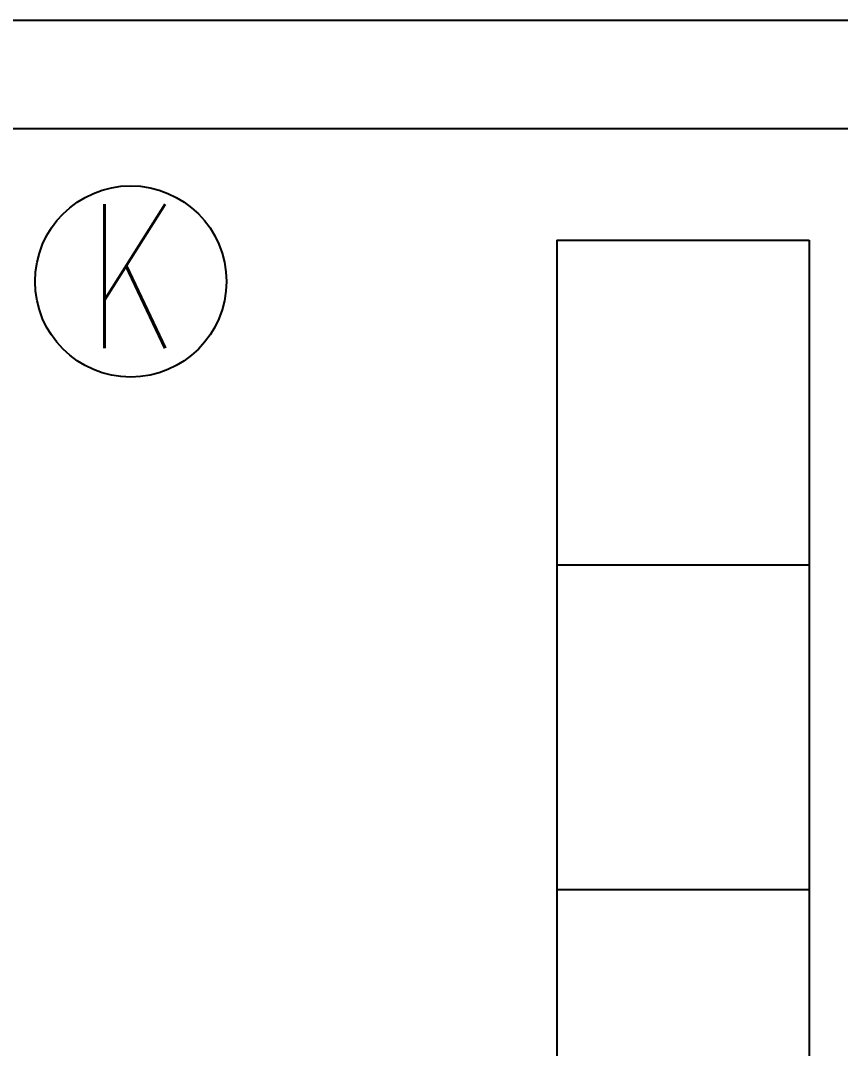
# Model space of a CAD drawing. Header units: metres. Extents: x 95 to 486, y 2972 to 3465.
# Drawn here: x 171.732 to 172.869, y 3041.144 to 3042.569 of the extents above; entities that cross this region are included whole.
import ezdxf

# ---------------------------------------------------------------- set-up
doc = ezdxf.new("R2010")
doc.units = ezdxf.units.M
for name, color, linetype in [('0_MUROS', 7, 'Continuous'), ('E_EQUIPAMIENTO', 1, 'Continuous'), ('T_ITEMS', 142, 'Continuous')]:
    doc.layers.add(name, color=color, linetype=linetype)
doc.styles.add('ROMANS', font='romans.shx', dxfattribs={"width": 0.8, "height": 0.15})

msp = doc.modelspace()

# ---------------------------------------------------------------- linework, layer by layer
at = {"layer": '0_MUROS'}
for p, q in [((180.4124, 3042.5693), (170.9124, 3042.5693)), ((180.2624, 3042.4193), (170.9124, 3042.4193))]:
    msp.add_line(p, q, dxfattribs=at)
at = {"layer": 'E_EQUIPAMIENTO'}
for p, q in [((172.4758, 3042.2646), (172.8258, 3042.2646)), ((172.4758, 3042.2646), (172.4758, 3040.4646)), ((172.8258, 3042.2646), (172.8258, 3040.4646)), ((172.4758, 3041.8146), (172.8258, 3041.8146)), ((172.4758, 3041.3646), (172.8258, 3041.3646))]:
    msp.add_line(p, q, dxfattribs=at)
at = {"layer": 'T_ITEMS', "color": 8}
msp.add_circle((171.8852, 3042.2075), 0.1326, dxfattribs=at)
msp.add_circle((171.8852, 3042.2075), 0.1326, dxfattribs=at)

# ---------------------------------------------------------------- texts
at = {"layer": 'T_ITEMS', "style": 'ROMANS', "width": 0.7}
msp.add_text('K', height=0.2, dxfattribs=at).set_placement((171.8247, 3042.1148))
msp.add_text('K', height=0.2, dxfattribs=at).set_placement((171.8247, 3042.1148))

doc.saveas('drawing.dxf')
